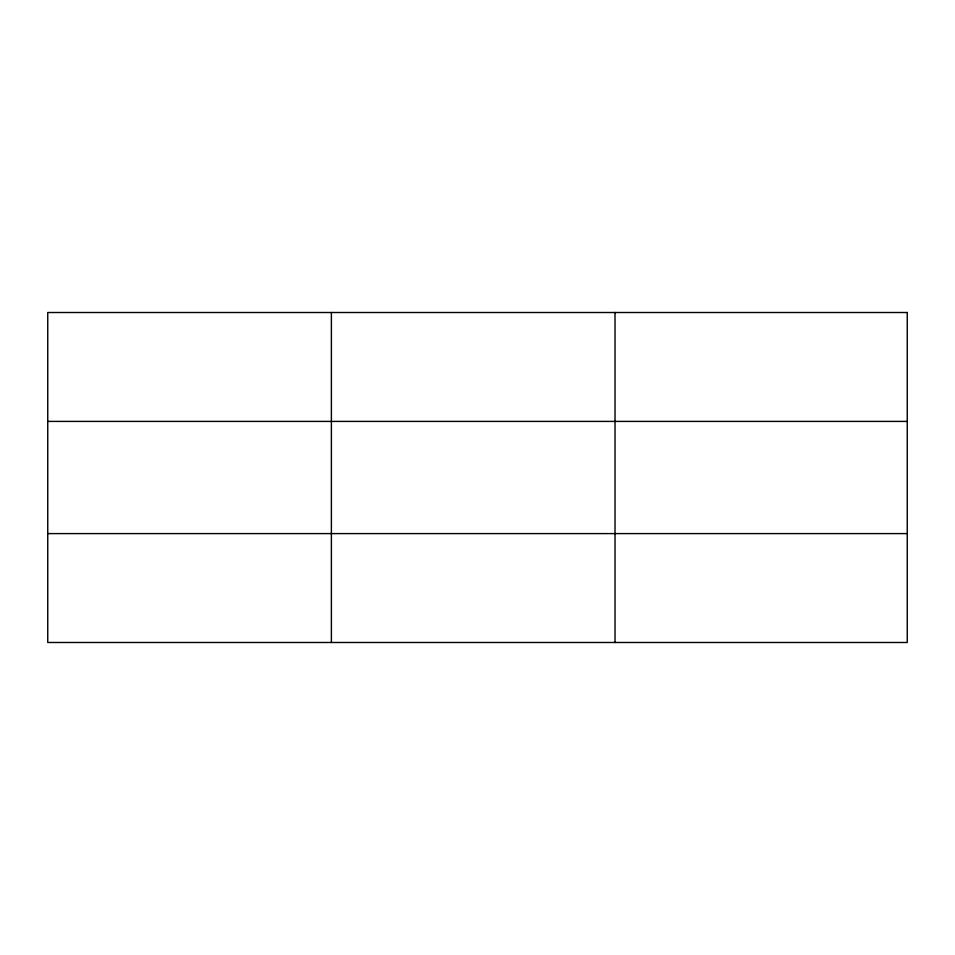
<?xml version="1.0" encoding="UTF-8"?>
<svg xmlns="http://www.w3.org/2000/svg" width="955" height="955" viewBox="0 0 955 955"><rect width="100%" height="100%" fill="white"/><g stroke="black" fill="none" stroke-linecap="round" stroke-linejoin="round"><path stroke-width="1.43" d="M331.385 642.488L331.385 312.512M615.02 642.488L615.02 312.512M47.75 421.406L907.25 421.406M47.75 533.594L907.25 533.594M907.25 312.512L47.75 312.512L47.75 642.488L907.25 642.488L907.25 312.512"/></g></svg>
